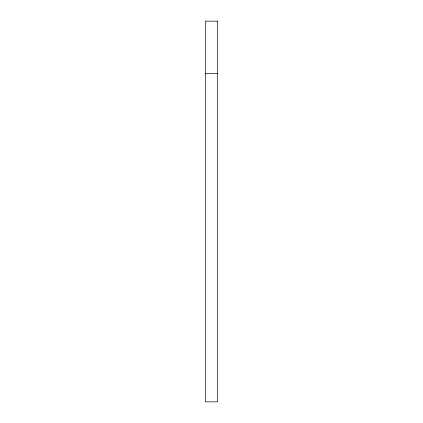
<?xml version="1.0" encoding="UTF-8"?>
<svg xmlns="http://www.w3.org/2000/svg" width="423" height="423" viewBox="0 0 423 423"><rect width="100%" height="100%" fill="white"/><g stroke="black" fill="none" stroke-linecap="round" stroke-linejoin="round"><path stroke-width="0.63" d="M205.404 73.422L217.596 73.422M217.596 21.15L205.404 21.15L205.404 401.85L217.596 401.85L217.596 21.15"/></g></svg>
